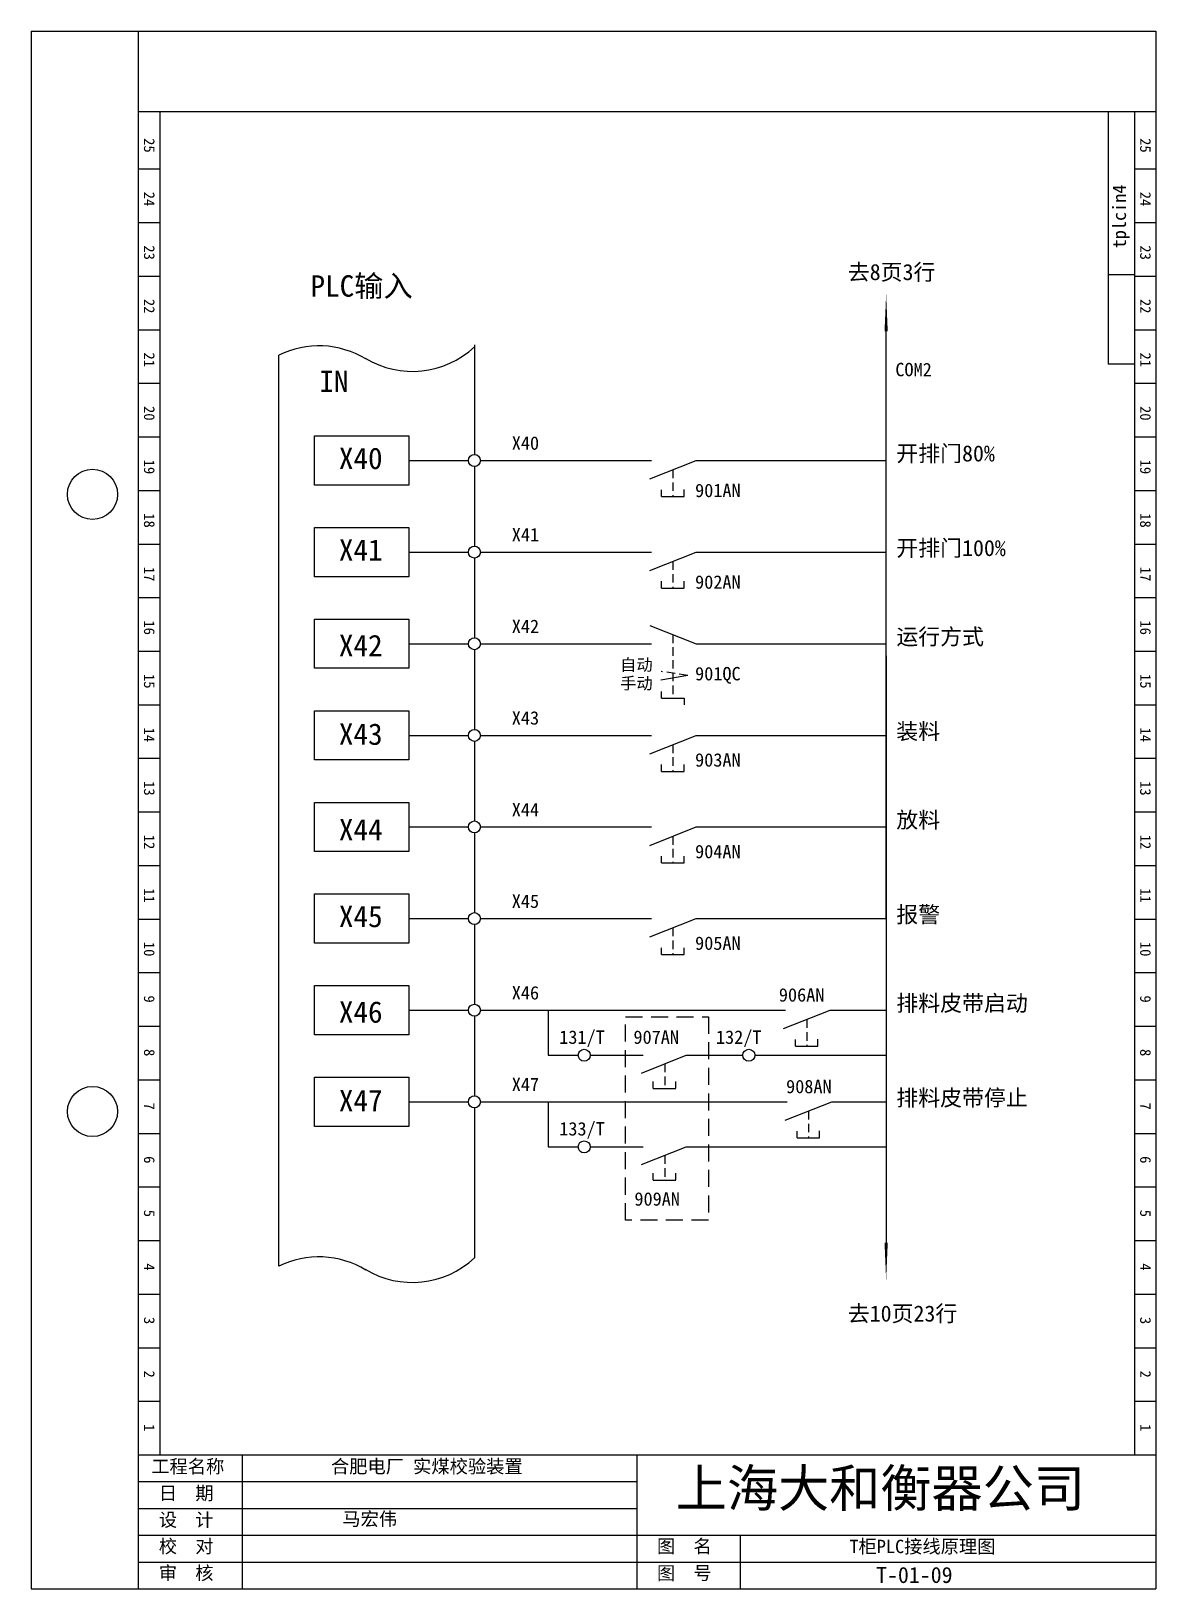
# Model space of a CAD drawing. Extents: x 370 to 580, y -51 to 240.
import ezdxf

# ---------------------------------------------------------------- set-up
doc = ezdxf.new("R2010")
doc.units = 0
doc.header["$LTSCALE"] = 0.5
doc.linetypes.add('DASHED2', pattern=[9.525, 6.35, -3.175])
doc.layers.get('0').update_dxf_attribs({"linetype": 'CONTINUOUS'})

# ---------------------------------------------------------------- blocks, each defined once
blk = doc.blocks.new('A$C1BE90A1B')
at = {"insert": (0.67, 3.86), "char_height": 2.5, "width": 44.7874, "attachment_point": 1}
blk.add_mtext('\\f宋体|b0|i0|c134|p2;T柜PLC接线原理图', dxfattribs=at)
blk = doc.blocks.new('A$C5B9B0CC9')
at = {"insert": (0.21, 3.58), "char_height": 2.5, "width": 20.5327, "attachment_point": 1}
blk.add_mtext('\\f宋体|b0|i0|c134|p2;马宏伟', dxfattribs=at)

msp = doc.modelspace()

# ---------------------------------------------------------------- linework, layer by layer
for p, q in [((369.82, 239.81), (579.82, 239.81)), ((369.82, 239.81), (369.82, -50.91)), ((389.82, 239.81), (389.82, -50.91)), ((579.82, 239.81), (579.82, -50.91)), ((389.82, 224.81), (579.82, 224.81)), ((393.82, 224.81), (393.82, -25.91)), ((570.94, 224.81), (570.94, 177.67)), ((575.82, 224.81), (575.82, -25.91)), ((579.82, 224.81), (579.82, -25.91)), ((389.82, 214.09), (393.82, 214.09)), ((575.82, 214.09), (579.82, 214.09)), ((389.82, 204.09), (393.82, 204.09)), ((575.82, 204.09), (579.82, 204.09)), ((389.82, 194.09), (393.82, 194.09)), ((575.81, 194.35), (570.94, 194.35)), ((575.82, 194.09), (579.82, 194.09)), ((389.82, 184.09), (393.82, 184.09)), ((575.82, 184.09), (579.82, 184.09)), ((575.81, 177.67), (570.94, 177.67)), ((389.82, 174.09), (393.82, 174.09)), ((575.82, 174.09), (579.82, 174.09)), ((389.82, 164.09), (393.82, 164.09)), ((575.82, 164.09), (579.82, 164.09)), ((389.82, 154.09), (393.82, 154.09)), ((575.82, 154.09), (579.82, 154.09)), ((389.82, 144.09), (393.82, 144.09)), ((575.82, 144.09), (579.82, 144.09)), ((389.82, 134.09), (393.82, 134.09)), ((575.82, 134.09), (579.82, 134.09)), ((389.82, 124.09), (393.82, 124.09)), ((575.82, 124.09), (579.82, 124.09)), ((389.82, 114.09), (393.82, 114.09)), ((575.82, 114.09), (579.82, 114.09)), ((389.82, 104.09), (393.82, 104.09)), ((575.82, 104.09), (579.82, 104.09)), ((389.82, 94.09), (393.82, 94.09)), ((575.82, 94.09), (579.82, 94.09)), ((389.82, 84.09), (393.82, 84.09)), ((575.82, 84.09), (579.82, 84.09)), ((389.82, 74.09), (393.82, 74.09)), ((575.82, 74.09), (579.82, 74.09)), ((389.82, 64.09), (393.82, 64.09)), ((575.82, 64.09), (579.82, 64.09)), ((389.82, 54.09), (393.82, 54.09)), ((575.82, 54.09), (579.82, 54.09)), ((389.82, 44.09), (393.82, 44.09)), ((575.82, 44.09), (579.82, 44.09)), ((389.82, 34.09), (393.82, 34.09)), ((575.82, 34.09), (579.82, 34.09)), ((389.82, 24.09), (393.82, 24.09)), ((575.82, 24.09), (579.82, 24.09)), ((389.82, 14.09), (393.82, 14.09)), ((575.82, 14.09), (579.82, 14.09)), ((389.82, 4.09), (393.82, 4.09)), ((575.82, 4.09), (579.82, 4.09)), ((389.82, -5.91), (393.82, -5.91)), ((575.82, -5.91), (579.82, -5.91)), ((389.82, -15.91), (393.82, -15.91)), ((575.82, -15.91), (579.82, -15.91)), ((389.82, -25.91), (579.82, -25.91)), ((409.2, -25.91), (409.2, -50.91)), ((482.93, -25.91), (482.93, -50.91)), ((389.82, -30.91), (482.93, -30.91)), ((389.82, -35.91), (482.93, -35.91)), ((389.82, -40.91), (579.82, -40.91)), ((502.18, -40.91), (502.18, -50.91)), ((389.82, -45.91), (579.82, -45.91)), ((369.82, -50.91), (579.82, -50.91))]:
    msp.add_line(p, q)
at = {"ltscale": 0.5}
for p, q in [((529.46, 74.18), (529.46, 187.03)), ((529.46, 74.18), (529.46, 187.03)), ((440.33, 159.68), (451.46, 159.68)), ((453.7, 159.68), (485.66, 159.68)), ((485.31, 156.25), (493.99, 159.68)), ((493.99, 159.68), (529.46, 159.68)), ((487.53, 152.96), (487.53, 154.23)), ((491.72, 152.98), (491.72, 154.25)), ((487.53, 152.96), (491.72, 152.96)), ((440.33, 142.58), (451.46, 142.58)), ((453.7, 142.58), (485.66, 142.58)), ((485.31, 139.15), (493.99, 142.58)), ((493.99, 142.58), (529.46, 142.58)), ((487.53, 135.86), (487.53, 137.13)), ((491.72, 135.88), (491.72, 137.15)), ((487.53, 135.86), (491.72, 135.86)), ((485.31, 128.91), (493.99, 125.48)), ((440.33, 125.48), (451.46, 125.48)), ((453.7, 125.48), (485.66, 125.48)), ((493.99, 125.48), (529.46, 125.48)), ((529.46, 123.25), (529.46, 10.4)), ((529.46, 123.25), (529.46, 10.4)), ((492.41, 119.56), (487.42, 118.66)), ((487.53, 115.32), (487.53, 116.59)), ((487.53, 115.32), (491.72, 115.32)), ((491.72, 115.32), (491.72, 114.05)), ((440.33, 108.38), (451.46, 108.38)), ((453.7, 108.38), (485.66, 108.38)), ((485.31, 104.95), (493.99, 108.38)), ((493.99, 108.38), (529.46, 108.38)), ((487.53, 101.66), (487.53, 102.93)), ((491.72, 101.68), (491.72, 102.95)), ((487.53, 101.66), (491.72, 101.66)), ((440.33, 91.28), (451.46, 91.28)), ((453.7, 91.28), (485.66, 91.28)), ((485.31, 87.85), (493.99, 91.28)), ((493.99, 91.28), (529.46, 91.28)), ((487.53, 84.56), (487.53, 85.83)), ((487.53, 84.56), (491.72, 84.56)), ((491.72, 84.58), (491.72, 85.85)), ((440.33, 74.18), (451.46, 74.18)), ((453.7, 74.18), (485.66, 74.18)), ((485.31, 70.75), (493.99, 74.18)), ((493.99, 74.18), (529.46, 74.18)), ((487.53, 67.46), (487.53, 68.73)), ((487.53, 67.46), (491.72, 67.46)), ((491.72, 67.48), (491.72, 68.75)), ((440.33, 57.08), (451.46, 57.08)), ((453.7, 57.08), (510.66, 57.08)), ((466.35, 57.08), (466.35, 48.67)), ((510.3, 53.65), (518.99, 57.08)), ((518.99, 57.08), (529.46, 57.08)), ((512.52, 50.36), (512.52, 51.63)), ((512.52, 50.36), (516.71, 50.36)), ((516.71, 50.38), (516.71, 51.65)), ((466.35, 48.67), (471.97, 48.67)), ((474.21, 48.67), (484.12, 48.67)), ((483.77, 45.36), (492.15, 48.67)), ((492.15, 48.67), (502.7, 48.67)), ((504.94, 48.67), (529.46, 48.67)), ((485.99, 42.49), (485.99, 43.76)), ((490.18, 42.51), (490.18, 43.79)), ((485.99, 42.49), (490.18, 42.49)), ((440.33, 39.98), (451.46, 39.98)), ((453.7, 39.98), (510.96, 39.98)), ((466.35, 39.98), (466.35, 31.57)), ((510.6, 36.55), (519.29, 39.98)), ((519.29, 39.98), (529.46, 39.98)), ((512.82, 33.26), (512.82, 34.53)), ((512.82, 33.26), (517.01, 33.26)), ((517.01, 33.28), (517.01, 34.55)), ((466.35, 31.57), (471.97, 31.57)), ((474.21, 31.57), (484.12, 31.57)), ((483.77, 28.26), (492.15, 31.57)), ((492.15, 31.57), (529.46, 31.57)), ((485.99, 25.39), (485.99, 26.66)), ((490.18, 25.41), (490.18, 26.69)), ((485.99, 25.39), (490.18, 25.39))]:
    msp.add_line(p, q, dxfattribs=at)
at = {"linetype": 'DASHED2', "ltscale": 0.5}
for p, q in [((489.65, 157.96), (489.65, 152.96)), ((489.65, 140.86), (489.65, 135.86)), ((489.65, 127.2), (489.65, 115.32)), ((492.41, 119.56), (487.43, 120.3)), ((489.65, 106.66), (489.65, 101.66)), ((489.65, 89.56), (489.65, 84.56)), ((489.65, 72.46), (489.65, 67.46)), ((514.64, 55.36), (514.64, 50.36)), ((488.11, 47.08), (488.11, 42.49)), ((514.94, 38.26), (514.94, 33.26)), ((488.11, 29.98), (488.11, 25.39))]:
    msp.add_line(p, q, dxfattribs=at)
at = {"ltscale": 0.5}
for points in [[(529.46, 183.76, 0.6, 0, 0), (529.46, 190.76, 0, 0, 0)], [(529.46, 13.67, 0.6, 0, 0), (529.46, 6.67, 0, 0, 0)]]:
    msp.add_lwpolyline(points, format="xyseb", dxfattribs=at)
for points in [[(452.58, 181.25), (452.58, 160.8)], [(416.07, 9.31), (416.07, 179.33)], [(452.58, 158.56), (452.58, 143.7)], [(452.58, 141.46), (452.58, 126.6)], [(452.58, 124.36), (452.58, 109.5)], [(452.58, 107.26), (452.58, 92.4)], [(452.58, 90.16), (452.58, 75.3)], [(452.58, 73.06), (452.58, 58.2)], [(452.58, 55.96), (452.58, 41.1)], [(452.58, 44.76), (452.58, 41.1)], [(452.58, 38.86), (452.58, 14.48)], [(452.58, 38.86), (452.58, 10.88)]]:
    msp.add_lwpolyline(points)
for points in [[(422.72, 164.27), (440.33, 164.27), (440.33, 155.09), (422.72, 155.09)], [(422.72, 147.17), (440.33, 147.17), (440.33, 137.99), (422.72, 137.99)], [(422.72, 130.07), (440.33, 130.07), (440.33, 120.89), (422.72, 120.89)], [(422.72, 112.97), (440.33, 112.97), (440.33, 103.79), (422.72, 103.79)], [(422.72, 95.87), (440.33, 95.87), (440.33, 86.69), (422.72, 86.69)], [(422.72, 78.77), (440.33, 78.77), (440.33, 69.59), (422.72, 69.59)], [(422.72, 61.67), (440.33, 61.67), (440.33, 52.49), (422.72, 52.49)], [(422.72, 44.57), (440.33, 44.57), (440.33, 35.39), (422.72, 35.39)]]:
    msp.add_lwpolyline(points, close=True)
at = {"linetype": 'DASHED2'}
msp.add_lwpolyline([(480.82, 55.85), (496.28, 55.85), (496.28, 17.89), (480.82, 17.89)], close=True, dxfattribs=at)
at = {"ltscale": 0.5}
for centre in [(452.58, 159.68), (452.58, 142.58), (452.58, 125.48), (452.58, 108.38), (452.58, 91.28), (452.58, 74.18), (452.58, 57.08), (473.09, 48.67), (503.82, 48.67), (452.58, 39.98), (473.09, 31.57)]:
    msp.add_circle(centre, 1.12, dxfattribs=at)
for centre in [(381.28, 153.36), (381.28, 38.17)]:
    msp.add_circle(centre, 4.68)
for centre, start, end in [((423.54, 164.19), 58.7064, 116.2668), ((440.99, 193.19), 238.7064, 313.3355), ((423.54, -5.84), 58.7064, 116.2668), ((440.99, 23.16), 238.7064, 313.3355)]:
    msp.add_arc(centre, 16.89, start, end, dxfattribs=at)

# ---------------------------------------------------------------- block references
for name, p in [('A$C5B9B0CC9', (427.71, -40.2)), ('A$C1BE90A1B', (521.94, -45.61))]:
    msp.add_blockref(name, p, dxfattribs=at)

# ---------------------------------------------------------------- texts
at = {"char_height": 2, "width": 13.8727, "attachment_point": 1, "rotation": 270}
for s, insert in [('25', (392.89, 219.84)), ('25', (578.89, 219.84)), ('24', (392.89, 209.84)), ('24', (578.89, 209.84)), ('23', (392.89, 199.84)), ('23', (578.89, 199.84)), ('22', (392.89, 189.84)), ('22', (578.89, 189.84)), ('21', (392.89, 179.84)), ('21', (578.89, 179.84)), ('20', (392.89, 169.84)), ('20', (578.89, 169.84)), ('19', (392.89, 159.84)), ('19', (578.89, 159.84)), ('18', (392.89, 149.84)), ('18', (578.89, 149.84)), ('17', (392.89, 139.84)), ('17', (578.89, 139.84)), ('16', (392.89, 129.84)), ('16', (578.89, 129.84)), ('15', (392.89, 119.84)), ('15', (578.89, 119.84)), ('14', (392.89, 109.84)), ('14', (578.89, 109.84)), ('13', (392.89, 99.84)), ('13', (578.89, 99.84)), ('12', (392.89, 89.84)), ('12', (578.89, 89.84)), ('11', (392.89, 79.84)), ('11', (578.89, 79.84)), ('10', (392.89, 69.84)), ('10', (578.89, 69.84)), ('9', (392.89, 59.84)), ('9', (578.89, 59.84)), ('8', (392.89, 49.84)), ('8', (578.89, 49.84)), ('7', (392.89, 39.84)), ('7', (578.89, 39.84)), ('6', (392.89, 29.84)), ('6', (578.89, 29.84)), ('5', (392.89, 19.84)), ('5', (578.89, 19.84)), ('4', (392.89, 9.84)), ('4', (578.89, 9.84)), ('3', (392.89, -0.16)), ('3', (578.89, -0.16)), ('2', (392.89, -10.16)), ('2', (578.89, -10.16)), ('1', (392.89, -20.16)), ('1', (578.89, -20.16))]:
    msp.add_mtext(s, dxfattribs=dict(at, insert=insert))
at = {"ltscale": 0.5, "insert": (571.74, 199.27), "char_height": 2.5, "width": 19.7563, "attachment_point": 1, "rotation": 90}
msp.add_mtext('tplcin4', dxfattribs=at)
at = {"ltscale": 0.5, "attachment_point": 1}
for s, insert, char_height, width in [('\\f宋体|b0|i0|c134|p2;PLC输入', (421.98, 194.25), 4, 51.3886), ('\\f宋体|b0|i0|c134|p2;去8页3行', (522.3, 196.35), 3, 51.3886), ('\\f宋体|b0|i0|c134|p2;IN', (423.63, 176.46), 4, 51.3886), ('\\f宋体|b0|i0|c134|p2;开排门80%', (531.36, 162.5), 3, 51.3886), ('\\f宋体|b0|i0|c134|p2;X40', (427.28, 162.08), 4, 51.3886), ('\\f宋体|b0|i0|c134|p2;X41', (427.28, 144.98), 4, 51.3886), ('\\f宋体|b0|i0|c134|p2;开排门100%', (531.36, 144.84), 3, 51.3886), ('\\f宋体|b0|i0|c134|p2;运行方式', (531.36, 128.3), 3, 51.3886), ('\\f宋体|b0|i0|c134|p2;X42', (427.28, 127.15), 4, 51.3886), ('\\f宋体|b0|i0|c134|p2;自动', (479.8, 122.66), 2.2243, 28.576), ('\\f宋体|b0|i0|c134|p2;手动', (479.8, 119.21), 2.2243, 28.576), ('\\f宋体|b0|i0|c134|p2;X43', (427.28, 110.61), 4, 51.3886), ('\\f宋体|b0|i0|c134|p2;装料', (531.36, 110.64), 3, 51.3886), ('\\f宋体|b0|i0|c134|p2;放料', (531.36, 94.1), 3, 51.3886), ('\\f宋体|b0|i0|c134|p2;X44', (427.28, 92.78), 4, 51.3886), ('\\f宋体|b0|i0|c134|p2;X45', (427.28, 76.58), 4, 51.3886), ('\\f宋体|b0|i0|c134|p2;报警', (531.36, 76.44), 3, 51.3886), ('\\f宋体|b0|i0|c134|p2;X46', (427.28, 58.75), 4, 51.3886), ('\\f宋体|b0|i0|c134|p2;排料皮带启动', (531.36, 59.9), 3, 51.3886), ('\\f宋体|b0|i0|c134|p2;X47', (427.28, 42.21), 4, 51.3886), ('\\f宋体|b0|i0|c134|p2;排料皮带停止', (531.36, 42.24), 3, 51.3886), ('\\f宋体|b0|i0|c134|p2;去10页23行', (522.3, 1.97), 3, 51.3886)]:
    msp.add_mtext(s, dxfattribs=dict(at, insert=insert, char_height=char_height, width=width))
at = {"attachment_point": 1}
for s, insert, char_height, width in [('COM2', (531.18, 177.9), 2.5, 13.8727), ('X40', (459.56, 164.18), 2.5, 13.8727), ('901AN', (493.79, 155.34), 2.5, 13.8727), ('X41', (459.56, 147.08), 2.5, 13.8727), ('902AN', (493.79, 138.24), 2.5, 13.8727), ('X42', (459.56, 129.98), 2.5, 13.8727), ('901QC', (493.79, 121.14), 2.5, 13.8727), ('X43', (459.56, 112.88), 2.5, 13.8727), ('903AN', (493.79, 105.04), 2.5, 13.8727), ('X44', (459.56, 95.78), 2.5, 13.8727), ('904AN', (493.79, 87.94), 2.5, 13.8727), ('X45', (459.56, 78.68), 2.5, 13.8727), ('905AN', (493.79, 70.84), 2.5, 13.8727), ('X46', (459.56, 61.58), 2.5, 13.8727), ('906AN', (509.43, 61.19), 2.5, 13.8727), ('131/T', (468.42, 53.3), 2.5, 13.8727), ('907AN', (482.28, 53.3), 2.5, 13.8727), ('132/T', (497.68, 53.3), 2.5, 13.8727), ('X47', (459.56, 44.48), 2.5, 13.8727), ('908AN', (510.78, 44.09), 2.5, 13.8727), ('133/T', (468.42, 36.2), 2.5, 13.8727), ('909AN', (482.46, 23.1), 2.5, 13.8727), ('\\f宋体|b0|i0|c134|p2;工程名称', (392.25, -26.81), 2.5, 20.5327), ('\\f宋体|b0|i0|c134|p2;合肥电厂 实煤校验装置', (425.8, -26.81), 2.5, 44.7874), ('\\f宋体|b0|i0|c134|p2;上海大和衡器公司', (490.19, -28.62), 7, 127.4816), ('\\f宋体|b0|i0|c134|p2;日  期', (393.66, -31.81), 2.5, 20.5327), ('\\f宋体|b0|i0|c134|p2;设  计', (393.66, -36.78), 2.5, 20.5327), ('\\f宋体|b0|i0|c134|p2;校  对', (393.66, -41.71), 2.5, 20.5327), ('\\f宋体|b0|i0|c134|p2;图  名', (486.67, -41.71), 2.5, 20.5327), ('\\f宋体|b0|i0|c134|p2;审  核', (393.66, -46.71), 2.5, 20.5327), ('\\f宋体|b0|i0|c134|p2;图  号', (486.67, -46.71), 2.5, 20.5327), ('T-01-09', (527.58, -46.82), 3, 13.8727)]:
    msp.add_mtext(s, dxfattribs=dict(at, insert=insert, char_height=char_height, width=width))

doc.saveas('drawing.dxf')
